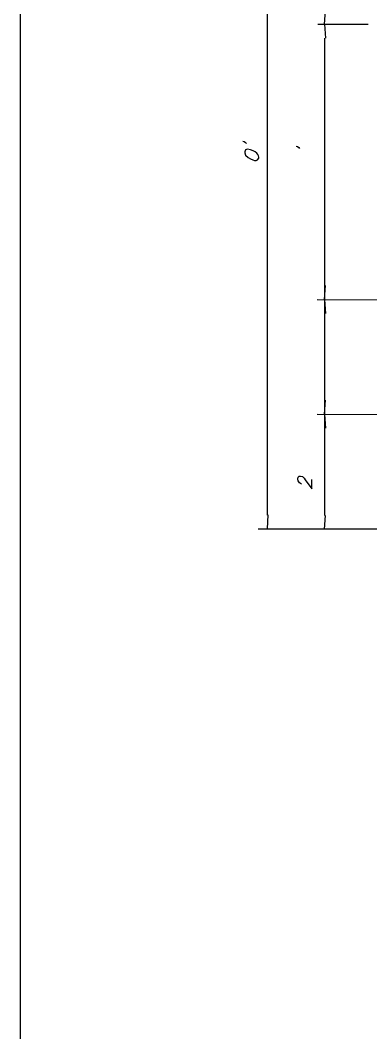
# Model space of a CAD drawing. Header units: feet. Extents: x 13 to 426, y 12 to 285.
# Drawn here: x 12.6 to 50.8, y 70.7 to 181.1 of the extents above; entities that cross this region are included whole.
import ezdxf

# ---------------------------------------------------------------- set-up
doc = ezdxf.new("R2010")
doc.units = ezdxf.units.FT
doc.layers.add('EJE_VIA', color=7, linetype='CONTINUOUS')

msp = doc.modelspace()

# ---------------------------------------------------------------- linework, layer by layer
at = {"layer": 'EJE_VIA'}
for p, q in [((39.52, 127.12), (39.52, 204.12)), ((45.74, 180.62), (45.84, 182.13)), ((45, 180.62), (50.5, 180.62)), ((45.74, 180.62), (45.84, 179.11)), ((45.75, 127.08), (45.75, 179.12)), ((45.74, 150.62), (45.84, 152.13)), ((44.93, 150.62), (115.02, 150.42)), ((45.74, 150.62), (45.84, 149.11)), ((45.74, 138.12), (45.84, 139.63)), ((44.92, 138.12), (163.77, 137.85)), ((45.74, 138.12), (45.84, 136.61)), ((39.51, 125.62), (39.6, 127.13)), ((45.74, 125.58), (45.84, 127.09)), ((38.52, 125.62), (97.45, 125.63))]:
    msp.add_line(p, q, dxfattribs=at)
for points in [[(426.22, 284.92), (12.6, 284.92), (12.6, 12.08)], [(36.85, 167.88), (37, 167.83), (37.13, 167.72), (37.22, 167.62)], [(37.07, 166.6), (37.13, 166.35), (37.42, 166.11), (37.69, 165.94), (37.92, 165.84), (38.12, 165.79), (38.29, 165.79), (38.42, 165.84), (38.57, 166.03), (38.58, 166.15), (38.56, 166.29), (38.48, 166.44), (38.36, 166.58), (38.19, 166.72), (37.96, 166.84), (37.68, 166.93), (37.35, 167), (37.13, 166.93), (37.07, 166.73), (37.07, 166.6)], [(42.63, 167.35), (42.78, 167.3), (42.93, 167.18), (43, 167.08)], [(43.22, 130.5), (43.02, 130.63), (42.93, 130.75), (42.87, 130.86), (42.84, 130.97), (42.83, 131.07), (42.87, 131.24), (42.97, 131.35), (43.13, 131.38), (43.32, 131.31), (43.42, 131.24), (43.53, 131.13), (43.63, 130.98), (44.35, 130), (44.35, 131)]]:
    msp.add_lwpolyline(points, dxfattribs=at)

doc.saveas('drawing.dxf')
